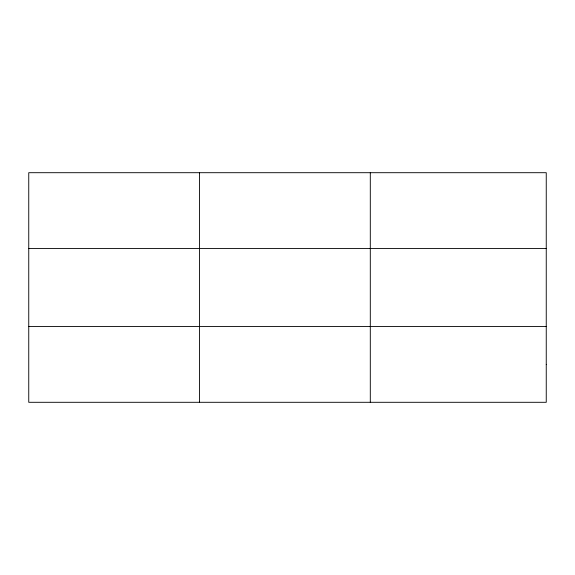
<?xml version="1.0" encoding="UTF-8"?>
<svg xmlns="http://www.w3.org/2000/svg" width="575" height="575" viewBox="0 0 575 575"><rect width="100%" height="100%" fill="white"/><g stroke="black" fill="none" stroke-linecap="round" stroke-linejoin="round"><path stroke-width="0.86" d="M199.525 402.299L199.525 172.701M370.3 402.299L370.3 172.701M28.75 248.465L546.25 248.465M28.75 326.535L546.25 326.535M546.25 364.413L546.25 402.299L28.75 402.299L28.75 172.701L546.25 172.701L546.25 364.413"/></g></svg>
